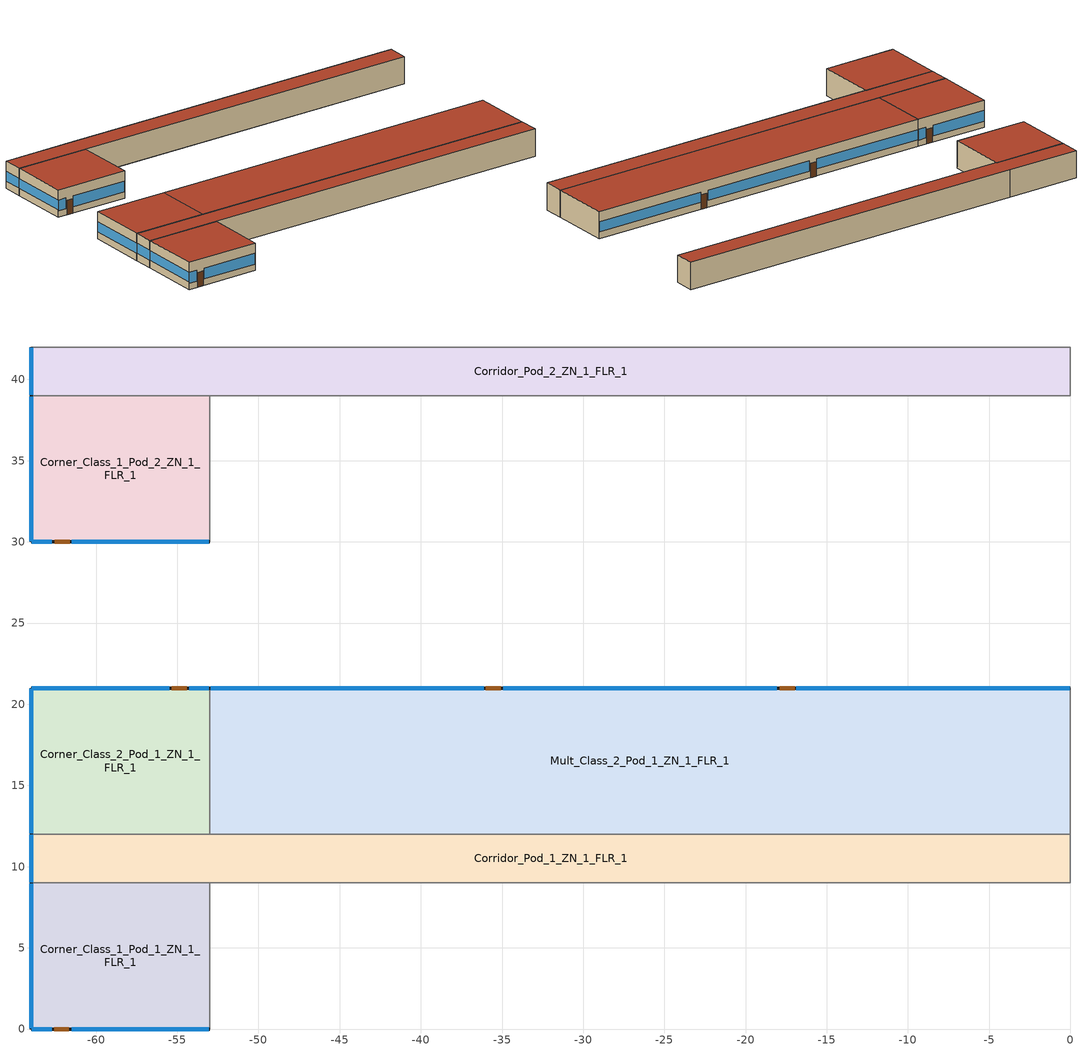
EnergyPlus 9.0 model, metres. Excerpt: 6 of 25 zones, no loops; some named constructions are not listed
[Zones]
Corner_Class_1_Pod_1_ZN_1_FLR_1
 floor ground (Corner_Class_1_Pod_1_ZN_1_FLR_1_Floor_Ffactor): -64,9 -53,9 -53,0 -64,0 z0
 wall outside (nonres_ext_wall): -64,9 -64,0 -53,0 z0:4
 wall to Mult_Class_1_Pod_1_ZN_1_FLR_1 (int_wall): -53,0 -53,9 z0:4
 wall to Corridor_Pod_1_ZN_1_FLR_1 (int_wall): -53,9 -64,9 z0:4
 window (NonresWindow_U_0.43_SHGC_0.25): -64,8.95 -64,0.05 z1.1:2.52; -63.95,0 -62.73,0 / -61.51,0 -53.05,0 z0.92:2.51
 door (Swinging Door_con): -62.59,0 -61.68,0 z0:2.13
 roof outside (nonres_roof): -64,0 -53,0 -53,9 -64,9 z4
Corridor_Pod_1_ZN_1_FLR_1
 floor ground (Corridor_Pod_1_ZN_1_FLR_1_Floor_Ffactor): -64,12 0,12 0,9 -64,9 z0
 wall outside (nonres_ext_wall): -64,12 -64,9 z0:4
 wall to Mult_Class_1_Pod_1_ZN_1_FLR_1 (int_wall): -53,9 0,9 z0:4
 wall to Main_Corridor_ZN_1_FLR_1 (int_wall): 0,9 0,12 z0:4
 wall to Mult_Class_2_Pod_1_ZN_1_FLR_1 (int_wall): 0,12 -53,12 z0:4
 wall to Corner_Class_2_Pod_1_ZN_1_FLR_1 (int_wall): -53,12 -64,12 z0:4
 window (NonresWindow_U_0.43_SHGC_0.25): -64,11.95 -64,9.05 z1.1:2.55
 roof outside (nonres_roof): -64,9 0,9 0,12 -64,12 z4
Corner_Class_2_Pod_1_ZN_1_FLR_1
 floor ground (Corner_Class_2_Pod_1_ZN_1_FLR_1_Floor_Ffactor): -64,21 -53,21 -53,12 -64,12 z0
 wall outside (nonres_ext_wall): -53,21 -64,21 -64,12 z0:4
 wall to Mult_Class_2_Pod_1_ZN_1_FLR_1 (int_wall): -53,12 -53,21 z0:4
 window (NonresWindow_U_0.43_SHGC_0.25): -64,20.95 -64,12.05 z1.1:2.52; -53.05,21 -54.27,21 / -55.49,21 -63.95,21 z0.92:2.51
 door (Swinging Door_con): -54.43,21 -55.34,21 z0:2.13
 roof outside (nonres_roof): -64,12 -53,12 -53,21 -64,21 z4
Mult_Class_2_Pod_1_ZN_1_FLR_1
 floor ground (Mult_Class_2_Pod_1_ZN_1_FLR_1_Floor_Ffactor): -53,21 0,21 0,12 -53,12 z0
 wall outside (nonres_ext_wall): 0,21 -53,21 z0:4
 wall to Main_Corridor_ZN_1_FLR_1 (int_wall): 0,12 0,21 z0:4
 window (NonresWindow_U_0.43_SHGC_0.25): -0.05,21 -16.87,21 / -18.09,21 -34.91,21 / -36.13,21 -52.95,21 z1.03:2.5
 door (Swinging Door_con): -16.98,21 -17.89,21 / -35.09,21 -36.01,21 z0:2.13
 roof outside (nonres_roof): -53,12 0,12 0,21 -53,21 z4
Corner_Class_1_Pod_2_ZN_1_FLR_1
 floor ground (Corner_Class_1_Pod_2_ZN_1_FLR_1_Floor_Ffactor): -64,39 -53,39 -53,30 -64,30 z0
 wall outside (nonres_ext_wall): -64,39 -64,30 -53,30 z0:4
 wall to Mult_Class_1_Pod_2_ZN_1_FLR_1 (int_wall): -53,30 -53,39 z0:4
 wall to Corridor_Pod_2_ZN_1_FLR_1 (int_wall): -53,39 -64,39 z0:4
 window (NonresWindow_U_0.43_SHGC_0.25): -64,38.95 -64,30.05 z1.1:2.52; -63.95,30 -62.73,30 / -61.51,30 -53.05,30 z0.92:2.51
 door (Swinging Door_con): -62.53,30 -61.62,30 z0:2.13
 roof outside (nonres_roof): -64,30 -53,30 -53,39 -64,39 z4
Corridor_Pod_2_ZN_1_FLR_1
 floor ground (Corridor_Pod_2_ZN_1_FLR_1_Floor_Ffactor): -64,42 0,42 0,39 -64,39 z0
 wall outside (nonres_ext_wall): -64,42 -64,39 z0:4
 wall to Mult_Class_1_Pod_2_ZN_1_FLR_1 (int_wall): -53,39 0,39 z0:4
 wall to Main_Corridor_ZN_1_FLR_1 (int_wall): 0,39 0,42 z0:4
 wall to Mult_Class_2_Pod_2_ZN_1_FLR_1 (int_wall): 0,42 -53,42 z0:4
 wall to Corner_Class_2_Pod_2_ZN_1_FLR_1 (int_wall): -53,42 -64,42 z0:4
 window (NonresWindow_U_0.43_SHGC_0.25): -64,41.95 -64,39.05 z1.1:2.55
 roof outside (nonres_roof): -64,39 0,39 0,42 -64,42 z4
[Schedule:Compact]
BLDG_LIGHT_BATH_SCH: Through: 6/30, For: Weekdays, Until: 7:00, 0.1773, Until: 8:00, 0.9, Until: 21:00, 0.594, Until: 24:00, 0.1773, For: SummerDesignDay, Until: 24:00, 1, For: WinterDesignDay, Until: 24:00, 0, For: WeekEnds Holidays AllOtherDays, Until: 24:00, 0.1773, Through: 9/1, For: Weekdays, Until: 8:00, 0.1773, Until: 20:00, 0.33, Until: 21:00, 0.117018, Until: 24:00, 0.1773, For: SummerDesignDay, Until: 24:00, 1, For: WinterDesignDay, Until: 24:00, 0, For: WeekEnds Holidays AllOtherDays, Until: 24:00, 0.1773, Through: 12/31, For: Weekdays, Until: 7:00, 0.1773, Until: 8:00, 0.9, Until: 21:00, 0.594, Until: 24:00, 0.1773, For: SummerDesignDay, Until: 24:00, 1, For: WinterDesignDay, Until: 24:00, 0, For: WeekEnds Holidays AllOtherDays, Until: 24:00, 0.1773
BLDG_LIGHT_CLASSROOM_SCH: Through: 6/30, For: Weekdays, Until: 7:00, 0.1773, Until: 8:00, 0.9, Until: 21:00, 0.598291, Until: 24:00, 0.1773, For: SummerDesignDay, Until: 24:00, 1, For: WinterDesignDay, Until: 24:00, 0, For: WeekEnds Holidays AllOtherDays, Until: 24:00, 0.1773, Through: 9/1, For: Weekdays, Until: 8:00, 0.1773, Until: 20:00, 0.332384, Until: 21:00, 0.117863, Until: 24:00, 0.1773, For: SummerDesignDay, Until: 24:00, 1, For: WinterDesignDay, Until: 24:00, 0, For: WeekEnds Holidays AllOtherDays, Until: 24:00, 0.1773, Through: 12/31, For: Weekdays, Until: 7:00, 0.1773, Until: 8:00, 0.9, Until: 21:00, 0.598291, Until: 24:00, 0.1773, For: SummerDesignDay, Until: 24:00, 1, For: WinterDesignDay, Until: 24:00, 0, For: WeekEnds Holidays AllOtherDays, Until: 24:00, 0.1773
BLDG_LIGHT_CORRIDOR_SCH: Through: 6/30, For: Weekdays, Until: 7:00, 0.1773, Until: 8:00, 0.9, Until: 21:00, 0.560781, Until: 24:00, 0.1773, For: SummerDesignDay, Until: 24:00, 1, For: WinterDesignDay, Until: 24:00, 0, For: WeekEnds Holidays AllOtherDays, Until: 24:00, 0.1773, Through: 9/1, For: Weekdays, Until: 8:00, 0.1773, Until: 20:00, 0.311545, Until: 21:00, 0.110474, Until: 24:00, 0.1773, For: SummerDesignDay, Until: 24:00, 1, For: WinterDesignDay, Until: 24:00, 0, For: WeekEnds Holidays AllOtherDays, Until: 24:00, 0.1773, Through: 12/31, For: Weekdays, Until: 7:00, 0.1773, Until: 8:00, 0.9, Until: 21:00, 0.560781, Until: 24:00, 0.1773, For: SummerDesignDay, Until: 24:00, 1, For: WinterDesignDay, Until: 24:00, 0, For: WeekEnds Holidays AllOtherDays, Until: 24:00, 0.1773
BLDG_LIGHT_GYM_SCH: Through: 6/30, For: Weekdays, Until: 7:00, 0.1773, Until: 8:00, 0.9, Until: 21:00, 0.88605, Until: 24:00, 0.1773, For: SummerDesignDay, Until: 24:00, 1, For: WinterDesignDay, Until: 24:00, 0, For: WeekEnds Holidays AllOtherDays, Until: 24:00, 0.1773, Through: 9/1, For: Weekdays, Until: 8:00, 0.1773, Until: 20:00, 0.49225, Until: 21:00, 0.174552, Until: 24:00, 0.1773, For: SummerDesignDay, Until: 24:00, 1, For: WinterDesignDay, Until: 24:00, 0, For: WeekEnds Holidays AllOtherDays, Until: 24:00, 0.1773, Through: 12/31, For: Weekdays, Until: 7:00, 0.1773, Until: 8:00, 0.9, Until: 21:00, 0.88605, Until: 24:00, 0.1773, For: SummerDesignDay, Until: 24:00, 1, For: WinterDesignDay, Until: 24:00, 0, For: WeekEnds Holidays AllOtherDays, Until: 24:00, 0.1773
BLDG_LIGHT_LIBRARY_SCH: Through: 6/30, For: Weekdays, Until: 7:00, 0.1773, Until: 8:00, 0.9, Until: 21:00, 0.8325, Until: 24:00, 0.1773, For: SummerDesignDay, Until: 24:00, 1, For: WinterDesignDay, Until: 24:00, 0, For: WeekEnds Holidays AllOtherDays, Until: 24:00, 0.1773, Through: 9/1, For: Weekdays, Until: 8:00, 0.1773, Until: 20:00, 0.4625, Until: 21:00, 0.164002, Until: 24:00, 0.1773, For: SummerDesignDay, Until: 24:00, 1, For: WinterDesignDay, Until: 24:00, 0, For: WeekEnds Holidays AllOtherDays, Until: 24:00, 0.1773, Through: 12/31, For: Weekdays, Until: 7:00, 0.1773, Until: 8:00, 0.9, Until: 21:00, 0.8325, Until: 24:00, 0.1773, For: SummerDesignDay, Until: 24:00, 1, For: WinterDesignDay, Until: 24:00, 0, For: WeekEnds Holidays AllOtherDays, Until: 24:00, 0.1773
BLDG_LIGHT_LOBBYFLR1_SCH: Through: 6/30, For: Weekdays, Until: 7:00, 0.1773, Until: 8:00, 0.9, Until: 21:00, 0.855, Until: 24:00, 0.1773, For: SummerDesignDay, Until: 24:00, 1, For: WinterDesignDay, Until: 24:00, 0, For: WeekEnds Holidays AllOtherDays, Until: 24:00, 0.1773, Through: 9/1, For: Weekdays, Until: 8:00, 0.1773, Until: 20:00, 0.475, Until: 21:00, 0.168435, Until: 24:00, 0.1773, For: SummerDesignDay, Until: 24:00, 1, For: WinterDesignDay, Until: 24:00, 0, For: WeekEnds Holidays AllOtherDays, Until: 24:00, 0.1773, Through: 12/31, For: Weekdays, Until: 7:00, 0.1773, Until: 8:00, 0.9, Until: 21:00, 0.855, Until: 24:00, 0.1773, For: SummerDesignDay, Until: 24:00, 1, For: WinterDesignDay, Until: 24:00, 0, For: WeekEnds Holidays AllOtherDays, Until: 24:00, 0.1773
BLDG_LIGHT_OFFICE_SCH: Through: 6/30, For: Weekdays, Until: 7:00, 0.1773, Until: 8:00, 0.9, Until: 21:00, 0.754856, Until: 24:00, 0.1773, For: SummerDesignDay, Until: 24:00, 1, For: WinterDesignDay, Until: 24:00, 0, For: WeekEnds Holidays AllOtherDays, Until: 24:00, 0.1773, Through: 9/1, For: Weekdays, Until: 8:00, 0.1773, Until: 20:00, 0.419364, Until: 21:00, 0.148707, Until: 24:00, 0.1773, For: SummerDesignDay, Until: 24:00, 1, For: WinterDesignDay, Until: 24:00, 0, For: WeekEnds Holidays AllOtherDays, Until: 24:00, 0.1773, Through: 12/31, For: Weekdays, Until: 7:00, 0.1773, Until: 8:00, 0.9, Until: 21:00, 0.754856, Until: 24:00, 0.1773, For: SummerDesignDay, Until: 24:00, 1, For: WinterDesignDay, Until: 24:00, 0, For: WeekEnds Holidays AllOtherDays, Until: 24:00, 0.1773
BLDG_LIGHT_SCH: Through: 6/30, For: Weekdays, Until: 7:00, 0.1773, Until: 21:00, 0.9, Until: 24:00, 0.1773, For: SummerDesignDay, Until: 24:00, 1, For: WinterDesignDay, Until: 24:00, 0, For: WeekEnds Holidays AllOtherDays, Until: 24:00, 0.1773, Through: 9/1, For: Weekdays, Until: 8:00, 0.1773, Until: 20:00, 0.5, Until: 24:00, 0.1773, For: SummerDesignDay, Until: 24:00, 1, For: WinterDesignDay, Until: 24:00, 0, For: WeekEnds Holidays AllOtherDays, Until: 24:00, 0.1773, Through: 12/31, For: Weekdays, Until: 7:00, 0.1773, Until: 21:00, 0.9, Until: 24:00, 0.1773, For: SummerDesignDay, Until: 24:00, 1, For: WinterDesignDay, Until: 24:00, 0, For: WeekEnds Holidays AllOtherDays, Until: 24:00, 0.1773
BLDG_EQUIP_SCH: Through: 6/30, For: SummerDesignDay, Until: 08:00, 0.35, Until: 17:00, 0.95, Until: 24:00, 0.35, For: WinterDesignDay, Until: 24:00, 0.35, For: Weekdays, Until: 08:00, 0.27289, Until: 17:00, 0.884088, Until: 21:00, 0.325717, Until: 24:00, 0.27289, For: WeekEnds Holidays AllOtherDays, Until: 24:00, 0.27289, Through: 9/1, For: SummerDesignDay, Until: 08:00, 0.25, Until: 17:00, 0.5, Until: 24:00, 0.25, For: WinterDesignDay, Until: 24:00, 0.25, For: Weekdays, Until: 08:00, 0.194921, Until: 17:00, 0.465309, Until: 21:00, 0.232655, Until: 24:00, 0.194921, For: WeekEnds Holidays AllOtherDays, Until: 24:00, 0.194921, Through: 12/31, For: SummerDesignDay, Until: 08:00, 0.35, Until: 17:00, 0.95, Until: 24:00, 0.35, For: WinterDesignDay, Until: 24:00, 0.35, For: Weekdays, Until: 08:00, 0.27289, Until: 17:00, 0.884088, Until: 21:00, 0.325717, Until: 24:00, 0.27289, For: WeekEnds Holidays AllOtherDays, Until: 24:00, 0.27289
KITCHEN_ELEC_EQUIP_SCH: Through: 6/30, For: Weekdays SummerDesignDay, Until: 08:00, 0.1, Until: 10:00, 0.15, Until: 13:00, 0.25, Until: 15:00, 0.15, Until: 24:00, 0.1, For: WeekEnds WinterDesignDay Holidays AllOtherDays, Until: 24:00, 0.1, Through: 9/1, For: Weekdays SummerDesignDay, Until: 08:00, 0.1, Until: 10:00, 0.15, Until: 13:00, 0.25, Until: 15:00, 0.15, Until: 24:00, 0.1, For: WeekEnds WinterDesignDay Holidays AllOtherDays, Until: 24:00, 0.1, Through: 12/31, For: Weekdays SummerDesignDay, Until: 08:00, 0.1, Until: 10:00, 0.15, Until: 13:00, 0.25, Until: 15:00, 0.15, Until: 24:00, 0.1, For: WeekEnds WinterDesignDay Holidays AllOtherDays, Until: 24:00, 0.1
KITCHEN_GAS_EQUIP_SCH: Through: 6/30, For: Weekdays SummerDesignDay, Until: 08:00, 0.02, Until: 10:00, 0.15, Until: 13:00, 0.2, Until: 15:00, 0.1, Until: 24:00, 0.02, For: WeekEnds WinterDesignDay Holidays AllOtherDays, Until: 24:00, 0.02, Through: 9/1, For: Weekdays SummerDesignDay, Until: 08:00, 0.02, Until: 10:00, 0.15, Until: 13:00, 0.2, Until: 15:00, 0.1, Until: 24:00, 0.02, For: WeekEnds WinterDesignDay Holidays AllOtherDays, Until: 24:00, 0.02, Through: 12/31, For: Weekdays SummerDesignDay, Until: 08:00, 0.02, Until: 10:00, 0.15, Until: 13:00, 0.2, Until: 15:00, 0.1, Until: 24:00, 0.02, For: WeekEnds WinterDesignDay Holidays AllOtherDays, Until: 24:00, 0.02
BLDG_OCC_SCH_Offices_w_SB: Through: 6/30, For: Weekdays, Until: 01:00, 0, Until: 02:00, 0, Until: 03:00, 0, Until: 04:00, 0, Until: 05:00, 0, Until: 06:00, 0, Until: 07:00, 0, Until: 08:00, 0, Until: 09:00, 0.95, Until: 10:00, 0.95, Until: 11:00, 0.95, Until: 12:00, 0.95, Until: 13:00, 0, Until: 14:00, 0.95, Until: 15:00, 0, Until: 16:00, 0.95, Until: 17:00, 0.95, Until: 18:00, 0.15, Until: 19:00, 0.15, Until: 20:00, 0.15, Until: 21:00, 0.15, Until: 22:00, 0, Until: 23:00, 0, Until: 24:00, 0, For: SummerDesignDay, Until: 08:00, 1e-09, Until: 17:00, 0.95, Until: 21:00, 0.15, Until: 24:00, 1e-09, For: WeekEnds Holidays AllOtherDays, Until: 24:00, 0, Through: 9/1, For: Weekdays, Until: 01:00, 0, Until: 02:00, 0, Until: 03:00, 0, Until: 04:00, 0, Until: 05:00, 0, Until: 06:00, 0, Until: 07:00, 0, Until: 08:00, 0, Until: 09:00, 0.5, Until: 10:00, 0.5, Until: 11:00, 0.5, Until: 12:00, 0, Until: 13:00, 0.5, Until: 14:00, 0.5, Until: 15:00, 0, Until: 16:00, 0.5, Until: 17:00, 0.5, Until: 18:00, 0.15, Until: 19:00, 0.15, Until: 20:00, 0.15, Until: 21:00, 0.15, Until: 22:00, 0, Until: 23:00, 0, Until: 24:00, 0, For: SummerDesignDay, Until: 08:00, 1e-09, Until: 17:00, 0.5, Until: 21:00, 0.15, Until: 24:00, 1e-09, For: WeekEnds Holidays AllOtherDays, Until: 24:00, 0, Through: 12/31, For: Weekdays, Until: 01:00, 0, Until: 02:00, 0, Until: 03:00, 0, Until: 04:00, 0, Until: 05:00, 0, Until: 06:00, 0, Until: 07:00, 0, Until: 08:00, 0, Until: 09:00, 0.95, Until: 10:00, 0.95, Until: 11:00, 0.95, Until: 12:00, 0.95, Until: 13:00, 0, Until: 14:00, 0.95, Until: 15:00, 0, Until: 16:00, 0.95, Until: 17:00, 0.95, Until: 18:00, 0.15, Until: 19:00, 0.15, Until: 20:00, 0.15, Until: 21:00, 0.15, Until: 22:00, 0, Until: 23:00, 0, Until: 24:00, 0, For: SummerDesignDay, Until: 08:00, 1e-09, Until: 17:00, 0.95, Until: 21:00, 0.15, Until: 24:00, 1e-09, For: WeekEnds WinterDesignDay Holidays AllOtherDays, Until: 24:00, 0
Offices Binary Occupancy: Through: 6/30, For: Weekdays, Until: 01:00, 0, Until: 02:00, 0, Until: 03:00, 0, Until: 04:00, 0, Until: 05:00, 0, Until: 06:00, 0, Until: 07:00, 0, Until: 08:00, 0, Until: 09:00, 1, Until: 10:00, 1, Until: 11:00, 1, Until: 12:00, 1, Until: 13:00, 1, Until: 14:00, 1, Until: 15:00, 1, Until: 16:00, 1, Until: 17:00, 1, Until: 18:00, 1, Until: 19:00, 1, Until: 20:00, 1, Until: 21:00, 1, Until: 22:00, 0, Until: 23:00, 0, Until: 24:00, 0, For: SummerDesignDay, Until: 08:00, 1e-09, Until: 17:00, 0.95, Until: 21:00, 0.15, Until: 24:00, 1e-09, For: WeekEnds Holidays AllOtherDays, Until: 24:00, 0, Through: 9/1, For: Weekdays, Until: 01:00, 0, Until: 02:00, 0, Until: 03:00, 0, Until: 04:00, 0, Until: 05:00, 0, Until: 06:00, 0, Until: 07:00, 0, Until: 08:00, 0, Until: 09:00, 1, Until: 10:00, 1, Until: 11:00, 1, Until: 12:00, 1, Until: 13:00, 1, Until: 14:00, 1, Until: 15:00, 1, Until: 16:00, 1, Until: 17:00, 1, Until: 18:00, 1, Until: 19:00, 1, Until: 20:00, 1, Until: 21:00, 1, Until: 22:00, 0, Until: 23:00, 0, Until: 24:00, 0, For: SummerDesignDay, Until: 08:00, 1e-09, Until: 17:00, 0.5, Until: 21:00, 0.15, Until: 24:00, 1e-09, For: WeekEnds Holidays AllOtherDays, Until: 24:00, 0, Through: 12/31, For: Weekdays, Until: 01:00, 0, Until: 02:00, 0, Until: 03:00, 0, Until: 04:00, 0, Until: 05:00, 0, Until: 06:00, 0, Until: 07:00, 0, Until: 08:00, 0, Until: 09:00, 1, Until: 10:00, 1, Until: 11:00, 1, Until: 12:00, 1, Until: 13:00, 1, Until: 14:00, 1, Until: 15:00, 1, Until: 16:00, 1, Until: 17:00, 1, Until: 18:00, 1, Until: 19:00, 1, Until: 20:00, 1, Until: 21:00, 1, Until: 22:00, 0, Until: 23:00, 0, Until: 24:00, 0, For: SummerDesignDay, Until: 08:00, 1e-09, Until: 17:00, 0.95, Until: 21:00, 0.15, Until: 24:00, 1e-09, For: WeekEnds WinterDesignDay Holidays AllOtherDays, Until: 24:00, 0
BLDG_OCC_SCH_Gym: Through: 6/30, For: Weekdays, Until: 08:00, 0, Until: 16:00, 0.35, Until: 21:00, 0.95, Until: 24:00, 0, For: SummerDesignDay, Until: 08:00, 1e-09, Until: 16:00, 0.35, Until: 21:00, 0.95, Until: 24:00, 1e-09, For: WeekEnds WinterDesignDay Holidays AllOtherDays, Until: 24:00, 0, Through: 9/1, For: Weekdays, Until: 08:00, 0, Until: 16:00, 0.35, Until: 21:00, 0.35, Until: 24:00, 0, For: SummerDesignDay, Until: 08:00, 1e-09, Until: 16:00, 0.35, Until: 21:00, 0.35, Until: 24:00, 1e-09, For: WeekEnds WinterDesignDay Holidays AllOtherDays, Until: 24:00, 0, Through: 12/31, For: Weekdays, Until: 08:00, 0, Until: 16:00, 0.35, Until: 21:00, 0.95, Until: 24:00, 0, For: SummerDesignDay, Until: 08:00, 1e-09, Until: 16:00, 0.35, Until: 21:00, 0.95, Until: 24:00, 1e-09, For: WeekEnds WinterDesignDay Holidays AllOtherDays, Until: 24:00, 0
BLDG_OCC_SCH_Cafeteria: Through: 6/30, For: Weekdays, Until: 09:00, 0, Until: 15:00, 0.95, Until: 20:00, 0.35, Until: 24:00, 0, For: SummerDesignDay, Until: 09:00, 1e-09, Until: 15:00, 0.95, Until: 20:00, 0.35, Until: 24:00, 1e-09, For: WeekEnds WinterDesignDay Holidays AllOtherDays, Until: 24:00, 0, Through: 9/1, For: Weekdays, Until: 09:00, 0, Until: 17:00, 0.15, Until: 19:00, 0.35, Until: 24:00, 0, For: SummerDesignDay, Until: 09:00, 1e-09, Until: 17:00, 0.15, Until: 19:00, 0.35, Until: 24:00, 1e-09, For: WeekEnds WinterDesignDay Holidays AllOtherDays, Until: 24:00, 0, Through: 12/31, For: Weekdays, Until: 09:00, 0, Until: 15:00, 0.95, Until: 20:00, 0.35, Until: 24:00, 0, For: SummerDesignDay, Until: 09:00, 1e-09, Until: 15:00, 0.95, Until: 20:00, 0.35, Until: 24:00, 1e-09, For: WeekEnds WinterDesignDay Holidays AllOtherDays, Until: 24:00, 0
INFIL_SCH_PNNL: Through: 12/31, For: Weekdays SummerDesignDay, Until: 07:00, 1, Until: 21:00, 0.25, Until: 24:00, 1, For: WeekEnds WinterDesignDay Holidays AllOtherDays, Until: 24:00, 1
INFIL_Door_Opening_SCH: Through: 12/31, For: Weekdays, Until: 07:00, 0, Until: 08:00, 1, Until: 15:00, 0.131, Until: 16:00, 1, Until: 18:00, 0.131, Until: 24:00, 0, For: Saturday Sunday Holidays AllOtherDays, Until: 24:00, 0
Exterior_lighting_schedule_a: Through:12/31, For:AllDays, Until: 06:00, 0, Until: 24:00, 1
Exterior_lighting_schedule_b_2016: Through:12/31, For:AllDays, Until: 06:00, 0.5, Until: 24:00, 1
Exterior_lighting_schedule_c_2016: Through:12/31, For:AllDays, Until: 06:00, 0.5, Until: 18:00, 1, Until: 24:00, 0.5
[Curve:Quadratic]
Name | Coefficient1 Constant | Coefficient2 x | Coefficient3 x**2 | Minimum Value of x | Maximum Value of x
RACK1_RackCOPfTCurve | 1.7603 | -0.0377 | 0.0004 | 10 | 35
RACK1_RackCondFanCurve2 | 0 | 0.0286 | 0 | 0 | 35
RACK2_RackCOPfTCurve | 1 | 0 | 0 | 0 | 50
